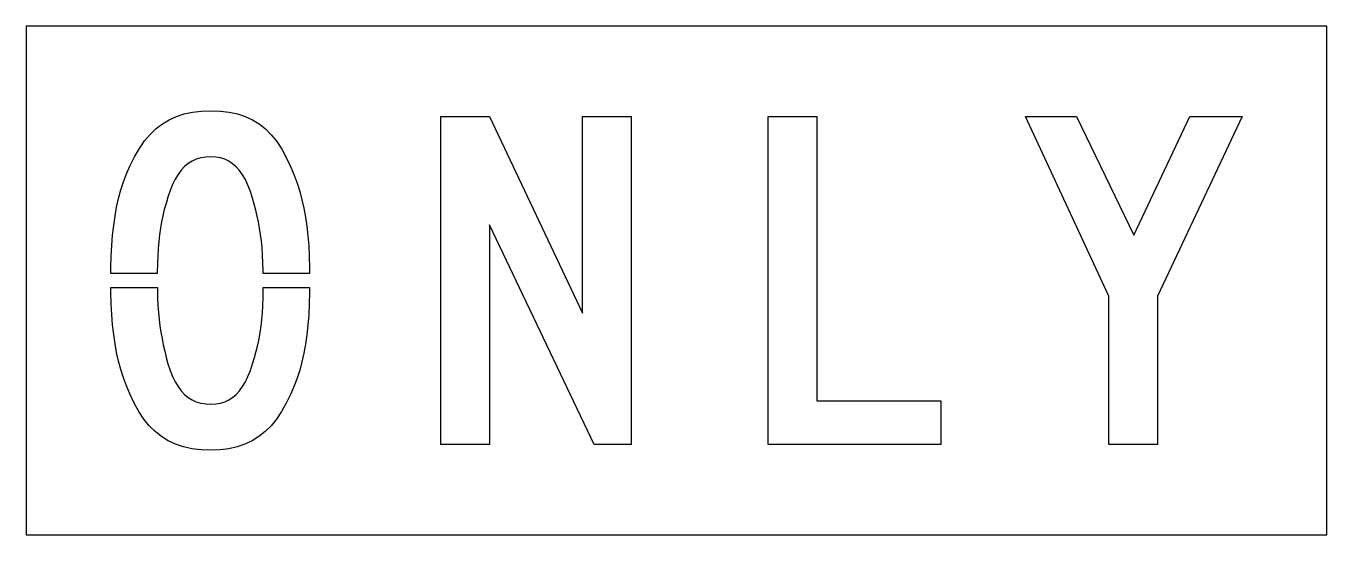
# Model space of a CAD drawing. Extents: x 0 to 46, y 0 to 18.
import ezdxf

# ---------------------------------------------------------------- set-up
doc = ezdxf.new("R2010")
doc.units = 0
doc.layers.add('CUT', color=7, linetype='Continuous')
doc.layers.add('OUTSIDE', color=1, linetype='Continuous')

msp = doc.modelspace()

# ---------------------------------------------------------------- linework, layer by layer
at = {"layer": 'CUT'}
for points in [[(8.3462, 10.1583), (8.3234, 10.4006), (8.2946, 10.6325), (8.2598, 10.8539), (8.2202, 11.0696), (8.1758, 11.2806), (8.1254, 11.4881), (8.0702, 11.6968), (8.0102, 11.909), (7.9322, 12.1513), (7.8482, 12.3704), (7.7558, 12.5664), (7.6562, 12.7403), (7.5482, 12.8922), (7.4306, 13.022), (7.3058, 13.131), (7.1714, 13.2191), (7.0274, 13.2875), (6.8738, 13.3351), (6.7094, 13.3641), (6.5366, 13.3733), (6.353, 13.3641), (6.1814, 13.3351), (6.0206, 13.2875), (5.8718, 13.2214), (5.7326, 13.1345), (5.6042, 13.0278), (5.4854, 12.9003), (5.3762, 12.753), (5.2754, 12.5838), (5.1818, 12.3936), (5.0978, 12.1826), (5.0198, 11.9496), (4.9514, 11.7281), (4.8902, 11.509), (4.8374, 11.291), (4.7906, 11.0707), (4.7522, 10.847), (4.7198, 10.6174), (4.6946, 10.3786), (4.6742, 10.1293), (4.6598, 9.8672), (4.649, 9.589), (4.643, 9.2945), (4.6429, 9.251), (3.001, 9.251), (3.0026, 9.4464), (3.0146, 9.8499), (3.0338, 10.2336), (3.0614, 10.5977), (3.0998, 10.9455), (3.1466, 11.2783), (3.2042, 11.5971), (3.2738, 11.9043), (3.3542, 12.2012), (3.4478, 12.4899), (3.5534, 12.7716), (3.6734, 13.0475), (3.8354, 13.3768), (4.0082, 13.6725), (4.1918, 13.9368), (4.3874, 14.1687), (4.5962, 14.3704), (4.8206, 14.5432), (5.0606, 14.6858), (5.3162, 14.8017), (5.591, 14.8899), (5.885, 14.9525), (6.2006, 14.9884), (6.5366, 15), (6.8726, 14.9884), (7.187, 14.9513), (7.4798, 14.8887), (7.7546, 14.8006), (8.009, 14.6835), (8.2466, 14.5374), (8.4674, 14.3623), (8.6726, 14.1571), (8.8634, 13.9194), (9.0398, 13.6493), (9.2042, 13.3455), (9.3578, 13.007), (9.4766, 12.7229), (9.5822, 12.4377), (9.6758, 12.1501), (9.7562, 11.8557), (9.8258, 11.5542), (9.8834, 11.2423), (9.9314, 10.9177), (9.9686, 10.578), (9.9962, 10.2209), (10.0166, 9.8441), (10.0274, 9.4441), (10.0291, 9.251), (8.3868, 9.251), (8.3858, 9.3339), (8.3786, 9.6272), (8.3654, 9.9009)], [(16.3884, 3.2029), (14.6628, 3.2029), (14.6628, 14.7971), (16.3884, 14.7971), (19.6728, 7.8406), (19.6728, 14.7971), (21.3996, 14.7971), (21.3996, 3.2029), (20.094, 3.2029), (16.3884, 10.9733)], [(27.9669, 14.7971), (27.9669, 4.7484), (32.3457, 4.7484), (32.3457, 3.2029), (26.2413, 3.2029), (26.2413, 14.7971)], [(38.283, 8.4504), (35.3358, 14.7971), (37.1466, 14.7971), (39.1674, 10.607), (41.1462, 14.7971), (42.999, 14.7971), (40.0098, 8.4504), (40.0098, 3.2029), (38.283, 3.2029)], [(9.8834, 6.7472), (9.8258, 6.4307), (9.7562, 6.127), (9.6758, 5.8336), (9.5822, 5.5484), (9.4766, 5.269), (9.3578, 4.993), (9.2042, 4.6626), (9.0374, 4.3646), (8.8574, 4.098), (8.663, 3.8614), (8.4542, 3.6551), (8.231, 3.4777), (7.991, 3.3293), (7.7354, 3.2087), (7.463, 3.1159), (7.1726, 3.051), (6.863, 3.0128), (6.5366, 3), (6.1898, 3.0128), (5.8682, 3.051), (5.5682, 3.1159), (5.2886, 3.2087), (5.0294, 3.3293), (4.7894, 3.4777), (4.5662, 3.6551), (4.3586, 3.8614), (4.1678, 4.098), (3.9902, 4.3646), (3.8258, 4.6626), (3.6734, 4.993), (3.5534, 5.2771), (3.4478, 5.5623), (3.3542, 5.851), (3.2738, 6.1455), (3.2042, 6.4481), (3.1466, 6.7623), (3.0998, 7.0904), (3.0614, 7.4336), (3.0338, 7.7965), (3.0146, 8.1791), (3.0026, 8.5872), (3.0013, 8.749), (4.6436, 8.749), (4.6442, 8.6754), (4.6514, 8.3901), (4.6646, 8.1212), (4.6838, 7.8672), (4.7078, 7.6261), (4.7366, 7.393), (4.7702, 7.167), (4.8098, 6.9455), (4.8542, 6.7252), (4.9046, 6.5049), (4.9598, 6.2812), (5.0198, 6.0504), (5.0978, 5.8174), (5.1818, 5.6064), (5.2754, 5.4162), (5.3762, 5.247), (5.4854, 5.0997), (5.6042, 4.9722), (5.7326, 4.8655), (5.8718, 4.7786), (6.0206, 4.7125), (6.1814, 4.6649), (6.353, 4.6359), (6.5366, 4.6267), (6.7094, 4.6359), (6.8738, 4.6649), (7.0274, 4.7125), (7.1714, 4.7786), (7.3058, 4.8655), (7.4306, 4.9722), (7.5482, 5.0997), (7.6562, 5.247), (7.7558, 5.4162), (7.8482, 5.6064), (7.9322, 5.8174), (8.0102, 6.0504), (8.0798, 6.28), (8.1398, 6.5026), (8.1938, 6.7206), (8.2394, 6.9386), (8.2778, 7.1577), (8.3102, 7.3826), (8.3354, 7.6168), (8.3558, 7.8614), (8.3714, 8.1212), (8.381, 8.3994), (8.387, 8.6974), (8.3874, 8.749), (10.0288, 8.749), (10.0274, 8.5861), (10.0166, 8.1768), (9.9962, 7.7907), (9.9686, 7.4243), (9.9314, 7.0777)]]:
    msp.add_lwpolyline(points, close=True, dxfattribs=at)
at = {"layer": 'OUTSIDE'}
msp.add_lwpolyline([(0, 0), (46, 0), (46, 18), (0, 18)], close=True, dxfattribs=at)

doc.saveas('drawing.dxf')
